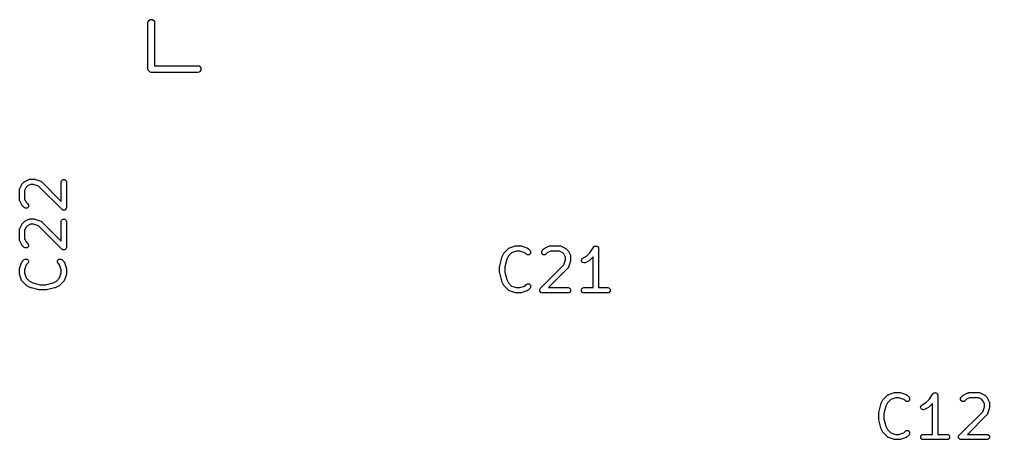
# Model space of a CAD drawing. Header units: inches. Extents: x 2.77 to 6.15, y -3.55 to -1.72.
# Drawn here: x 3.623 to 4.353, y -3.442 to -3.125 of the extents above; entities that cross this region are included whole.
import ezdxf

# ---------------------------------------------------------------- set-up
doc = ezdxf.new("R2010")
doc.units = ezdxf.units.IN
doc.header["$MEASUREMENT"] = 0
doc.layers.add('F.Silkscreen', color=41, linetype='CONTINUOUS', true_color=0xf2eda1)

msp = doc.modelspace()

# ---------------------------------------------------------------- linework, layer by layer
at = {"layer": 'F.Silkscreen', "linetype": 'CONTINUOUS'}
for p, q in [((3.71955, -3.12776), (3.71974, -3.1268)), ((3.71955, -3.1628), (3.71955, -3.12776)), ((3.71974, -3.1268), (3.72109, -3.12545)), ((3.72109, -3.12545), (3.723, -3.12545)), ((3.723, -3.12545), (3.72436, -3.1268)), ((3.72436, -3.1268), (3.72455, -3.12776)), ((3.72455, -3.12776), (3.72455, -3.1603)), ((3.72455, -3.1603), (3.75709, -3.1603)), ((3.75709, -3.1603), (3.75804, -3.16049)), ((3.71974, -3.16375), (3.71955, -3.1628)), ((3.72109, -3.1651), (3.71974, -3.16375)), ((3.72205, -3.1653), (3.72109, -3.1651)), ((3.75709, -3.1653), (3.72205, -3.1653)), ((3.75804, -3.1651), (3.75709, -3.1653)), ((3.75804, -3.16049), (3.7594, -3.16184)), ((3.7594, -3.16375), (3.75804, -3.1651)), ((3.7594, -3.16184), (3.7594, -3.16375)), ((3.62491, -3.24926), (3.62641, -3.24776)), ((3.62641, -3.24776), (3.62668, -3.24759)), ((3.62668, -3.24759), (3.62693, -3.2474)), ((3.62693, -3.2474), (3.62993, -3.2459)), ((3.62993, -3.2459), (3.63002, -3.24587)), ((3.63002, -3.24587), (3.63005, -3.24584)), ((3.63005, -3.24584), (3.63036, -3.24578)), ((3.63036, -3.24578), (3.63067, -3.24569)), ((3.63067, -3.24569), (3.63071, -3.24571)), ((3.63071, -3.24571), (3.63081, -3.24569)), ((3.63081, -3.24569), (3.63381, -3.24569)), ((3.63381, -3.24569), (3.63412, -3.24575)), ((3.63412, -3.24575), (3.63443, -3.24579)), ((3.63443, -3.24579), (3.63893, -3.24729)), ((3.63893, -3.24729), (3.63901, -3.24734)), ((3.63901, -3.24734), (3.63906, -3.24734)), ((3.63906, -3.24734), (3.63932, -3.24751)), ((3.63932, -3.24751), (3.63959, -3.24767)), ((3.63959, -3.24767), (3.63962, -3.24771)), ((3.63962, -3.24771), (3.6397, -3.24776)), ((3.6397, -3.24776), (3.65433, -3.2624)), ((3.65433, -3.24766), (3.65448, -3.2469)), ((3.65433, -3.2624), (3.65433, -3.24766)), ((3.65448, -3.2469), (3.65555, -3.24584)), ((3.65555, -3.24584), (3.65706, -3.24584)), ((3.65706, -3.24584), (3.65812, -3.2469)), ((3.65812, -3.2469), (3.65827, -3.24766)), ((3.65827, -3.24766), (3.65827, -3.26715)), ((3.62284, -3.25352), (3.62293, -3.25321)), ((3.62286, -3.25356), (3.62284, -3.25352)), ((3.62284, -3.25366), (3.62286, -3.25356)), ((3.62284, -3.26115), (3.62284, -3.25366)), ((3.62293, -3.25321), (3.62299, -3.2529)), ((3.62299, -3.2529), (3.62302, -3.25287)), ((3.62302, -3.25287), (3.62305, -3.25278)), ((3.62305, -3.25278), (3.62455, -3.24978)), ((3.62455, -3.24978), (3.62474, -3.24953)), ((3.62474, -3.24953), (3.62491, -3.24926)), ((3.62792, -3.25182), (3.62678, -3.25412)), ((3.62678, -3.25412), (3.62678, -3.26069)), ((3.62897, -3.25077), (3.62792, -3.25182)), ((3.63127, -3.24963), (3.62897, -3.25077)), ((3.63349, -3.24963), (3.63127, -3.24963)), ((3.63724, -3.25088), (3.63349, -3.24963)), ((3.65491, -3.26855), (3.63724, -3.25088)), ((3.62286, -3.26125), (3.62284, -3.26115)), ((3.62284, -3.26129), (3.62286, -3.26125)), ((3.62293, -3.2616), (3.62284, -3.26129)), ((3.62299, -3.26191), (3.62293, -3.2616)), ((3.62302, -3.26194), (3.62299, -3.26191)), ((3.62305, -3.26204), (3.62302, -3.26194)), ((3.62455, -3.26503), (3.62305, -3.26204)), ((3.62678, -3.26069), (3.62792, -3.26299)), ((3.62474, -3.26528), (3.62455, -3.26503)), ((3.62491, -3.26555), (3.62474, -3.26528)), ((3.62641, -3.26705), (3.62491, -3.26555)), ((3.62705, -3.26747), (3.62641, -3.26705)), ((3.62856, -3.26747), (3.62705, -3.26747)), ((3.62792, -3.26299), (3.6292, -3.26426)), ((3.62963, -3.26641), (3.62856, -3.26747)), ((3.6292, -3.26426), (3.62963, -3.2649)), ((3.62963, -3.2649), (3.62963, -3.26641)), ((3.65555, -3.26897), (3.65491, -3.26855)), ((3.65706, -3.26897), (3.65555, -3.26897)), ((3.65812, -3.26791), (3.65706, -3.26897)), ((3.65827, -3.26715), (3.65812, -3.26791)), ((3.62693, -3.27739), (3.62993, -3.27589)), ((3.62993, -3.27589), (3.63002, -3.27587)), ((3.63002, -3.27587), (3.63005, -3.27583)), ((3.63005, -3.27583), (3.63036, -3.27577)), ((3.63036, -3.27577), (3.63067, -3.27569)), ((3.63067, -3.27569), (3.63071, -3.2757)), ((3.63071, -3.2757), (3.63081, -3.27568)), ((3.63081, -3.27568), (3.63381, -3.27568)), ((3.63381, -3.27568), (3.63412, -3.27575)), ((3.63412, -3.27575), (3.63443, -3.27579)), ((3.63443, -3.27579), (3.63893, -3.27729)), ((3.65433, -3.27765), (3.65448, -3.2769)), ((3.65448, -3.2769), (3.65555, -3.27583)), ((3.65555, -3.27583), (3.65706, -3.27583)), ((3.65706, -3.27583), (3.65812, -3.2769)), ((3.65812, -3.2769), (3.65827, -3.27765)), ((3.62284, -3.28351), (3.62293, -3.28321)), ((3.62286, -3.28356), (3.62284, -3.28351)), ((3.62284, -3.28365), (3.62286, -3.28356)), ((3.62284, -3.29115), (3.62284, -3.28365)), ((3.62293, -3.28321), (3.62299, -3.2829)), ((3.62299, -3.2829), (3.62302, -3.28287)), ((3.62302, -3.28287), (3.62305, -3.28277)), ((3.62305, -3.28277), (3.62455, -3.27977)), ((3.62455, -3.27977), (3.62474, -3.27952)), ((3.62474, -3.27952), (3.62491, -3.27926)), ((3.62491, -3.27926), (3.62641, -3.27776)), ((3.62641, -3.27776), (3.62668, -3.27759)), ((3.62668, -3.27759), (3.62693, -3.27739)), ((3.62792, -3.28182), (3.62678, -3.28412)), ((3.62678, -3.28412), (3.62678, -3.29069)), ((3.62897, -3.28077), (3.62792, -3.28182)), ((3.63127, -3.27962), (3.62897, -3.28077)), ((3.63349, -3.27962), (3.63127, -3.27962)), ((3.63724, -3.28087), (3.63349, -3.27962)), ((3.65491, -3.29854), (3.63724, -3.28087)), ((3.63893, -3.27729), (3.63901, -3.27733)), ((3.63901, -3.27733), (3.63906, -3.27733)), ((3.63906, -3.27733), (3.63932, -3.27751)), ((3.63932, -3.27751), (3.63959, -3.27767)), ((3.63959, -3.27767), (3.63962, -3.27771)), ((3.63962, -3.27771), (3.6397, -3.27776)), ((3.6397, -3.27776), (3.65433, -3.2924)), ((3.65433, -3.2924), (3.65433, -3.27765)), ((3.65827, -3.27765), (3.65827, -3.29715)), ((3.62286, -3.29125), (3.62284, -3.29115)), ((3.62284, -3.29129), (3.62286, -3.29125)), ((3.62293, -3.29159), (3.62284, -3.29129)), ((3.62299, -3.2919), (3.62293, -3.29159)), ((3.62678, -3.29069), (3.62792, -3.29298)), ((3.62302, -3.29194), (3.62299, -3.2919)), ((3.62305, -3.29203), (3.62302, -3.29194)), ((3.62455, -3.29503), (3.62305, -3.29203)), ((3.62474, -3.29528), (3.62455, -3.29503)), ((3.62491, -3.29554), (3.62474, -3.29528)), ((3.62641, -3.29704), (3.62491, -3.29554)), ((3.62705, -3.29747), (3.62641, -3.29704)), ((3.62856, -3.29747), (3.62705, -3.29747)), ((3.62792, -3.29298), (3.6292, -3.29426)), ((3.62963, -3.2964), (3.62856, -3.29747)), ((3.6292, -3.29426), (3.62963, -3.2949)), ((3.62963, -3.2949), (3.62963, -3.2964)), ((3.65555, -3.29897), (3.65491, -3.29854)), ((3.65706, -3.29897), (3.65555, -3.29897)), ((3.65812, -3.2979), (3.65706, -3.29897)), ((3.65827, -3.29715), (3.65812, -3.2979)), ((3.98769, -3.30095), (3.99069, -3.29795)), ((3.99069, -3.29795), (3.99078, -3.29789)), ((3.99078, -3.29789), (3.9908, -3.29785)), ((3.9908, -3.29785), (3.99107, -3.2977)), ((3.99107, -3.2977), (3.99133, -3.29752)), ((3.99133, -3.29752), (3.99138, -3.29752)), ((3.99138, -3.29752), (3.99146, -3.29747)), ((3.99146, -3.29747), (3.99596, -3.29597)), ((3.99596, -3.29597), (3.99628, -3.29593)), ((3.99628, -3.29593), (3.99659, -3.29587)), ((3.99659, -3.29587), (3.99958, -3.29587)), ((3.99958, -3.29587), (3.99989, -3.29593)), ((3.99989, -3.29593), (4.00021, -3.29597)), ((4.00021, -3.29597), (4.00471, -3.29747)), ((4.00471, -3.29747), (4.00479, -3.29752)), ((4.00479, -3.29752), (4.00484, -3.29752)), ((4.00484, -3.29752), (4.0051, -3.2977)), ((4.0051, -3.2977), (4.00537, -3.29785)), ((4.00537, -3.29785), (4.00539, -3.29789)), ((4.00539, -3.29789), (4.00548, -3.29795)), ((4.00548, -3.29795), (4.00698, -3.29945)), ((4.01619, -3.29945), (4.01769, -3.29795)), ((4.01769, -3.29795), (4.01795, -3.29777)), ((4.01795, -3.29777), (4.0182, -3.29758)), ((4.0182, -3.29758), (4.0212, -3.29608)), ((4.0212, -3.29608), (4.0213, -3.29605)), ((4.0213, -3.29605), (4.02133, -3.29602)), ((4.02133, -3.29602), (4.02164, -3.29596)), ((4.02164, -3.29596), (4.02194, -3.29588)), ((4.02194, -3.29588), (4.02199, -3.29589)), ((4.02199, -3.29589), (4.02208, -3.29587)), ((4.02208, -3.29587), (4.02958, -3.29587)), ((4.02958, -3.29587), (4.02968, -3.29589)), ((4.02968, -3.29589), (4.02972, -3.29588)), ((4.02972, -3.29588), (4.03002, -3.29596)), ((4.03002, -3.29596), (4.03033, -3.29602)), ((4.03033, -3.29602), (4.03037, -3.29605)), ((4.03037, -3.29605), (4.03046, -3.29608)), ((4.03046, -3.29608), (4.03346, -3.29758)), ((4.03346, -3.29758), (4.03371, -3.29777)), ((4.03371, -3.29777), (4.03397, -3.29795)), ((4.03397, -3.29795), (4.03547, -3.29945)), ((4.05205, -3.30109), (4.05494, -3.29675)), ((4.05494, -3.29675), (4.05548, -3.29621)), ((4.05548, -3.29621), (4.05568, -3.29617)), ((4.05568, -3.29617), (4.05582, -3.29602)), ((4.05582, -3.29602), (4.0564, -3.29602)), ((4.0564, -3.29602), (4.05696, -3.29591)), ((4.05696, -3.29591), (4.05713, -3.29602)), ((4.05713, -3.29602), (4.05733, -3.29602)), ((4.05733, -3.29602), (4.05774, -3.29643)), ((4.05774, -3.29643), (4.05821, -3.29675)), ((4.05821, -3.29675), (4.05825, -3.29694)), ((4.05825, -3.29694), (4.0584, -3.29709)), ((4.0584, -3.29709), (4.05855, -3.29784)), ((4.05855, -3.29784), (4.05855, -3.32737)), ((3.62491, -3.30776), (3.62641, -3.30626)), ((3.62641, -3.30626), (3.62705, -3.30583)), ((3.62705, -3.30583), (3.62856, -3.30583)), ((3.62856, -3.30583), (3.62963, -3.3069)), ((3.65148, -3.3069), (3.65255, -3.30583)), ((3.65255, -3.30583), (3.65406, -3.30583)), ((3.65406, -3.30583), (3.6547, -3.30626)), ((3.6547, -3.30626), (3.6562, -3.30776)), ((3.98418, -3.31086), (3.98568, -3.30486)), ((3.98568, -3.30486), (3.98577, -3.30467)), ((3.98577, -3.30467), (3.98583, -3.30446)), ((3.98583, -3.30446), (3.98733, -3.30146)), ((3.98733, -3.30146), (3.98752, -3.30121)), ((3.98752, -3.30121), (3.98769, -3.30095)), ((3.98944, -3.30603), (3.98805, -3.31158)), ((3.9907, -3.30351), (3.98944, -3.30603)), ((3.99315, -3.30106), (3.9907, -3.30351)), ((3.9969, -3.29981), (3.99315, -3.30106)), ((3.99927, -3.29981), (3.9969, -3.29981)), ((4.00302, -3.30106), (3.99927, -3.29981)), ((4.00419, -3.30223), (4.00302, -3.30106)), ((4.00483, -3.30266), (4.00419, -3.30223)), ((4.00634, -3.30266), (4.00483, -3.30266)), ((4.0074, -3.30159), (4.00634, -3.30266)), ((4.00698, -3.29945), (4.0074, -3.30009)), ((4.0074, -3.30009), (4.0074, -3.30159)), ((4.01576, -3.30009), (4.01619, -3.29945)), ((4.01576, -3.30159), (4.01576, -3.30009)), ((4.01683, -3.30266), (4.01576, -3.30159)), ((4.01834, -3.30266), (4.01683, -3.30266)), ((4.01897, -3.30223), (4.01834, -3.30266)), ((4.02025, -3.30096), (4.01897, -3.30223)), ((4.02255, -3.29981), (4.02025, -3.30096)), ((4.02912, -3.29981), (4.02255, -3.29981)), ((4.03141, -3.30096), (4.02912, -3.29981)), ((4.03246, -3.30201), (4.03141, -3.30096)), ((4.03361, -3.30431), (4.03246, -3.30201)), ((4.03361, -3.30652), (4.03361, -3.30431)), ((4.03547, -3.29945), (4.03565, -3.29971)), ((4.03565, -3.29971), (4.03584, -3.29996)), ((4.03584, -3.29996), (4.03734, -3.30296)), ((4.03734, -3.30296), (4.03737, -3.30306)), ((4.03737, -3.30306), (4.0374, -3.30309)), ((4.0374, -3.30309), (4.03746, -3.3034)), ((4.03746, -3.3034), (4.03754, -3.3037)), ((4.03754, -3.3037), (4.03753, -3.30374)), ((4.03753, -3.30374), (4.03755, -3.30384)), ((4.03755, -3.30384), (4.03755, -3.30684)), ((4.04562, -3.30698), (4.04609, -3.30555)), ((4.04609, -3.30555), (4.0467, -3.30508)), ((4.0467, -3.30508), (4.04941, -3.30372)), ((4.04941, -3.30372), (4.05205, -3.30109)), ((4.05461, -3.30409), (4.05197, -3.30673)), ((4.05461, -3.32737), (4.05461, -3.30409)), ((3.62284, -3.31365), (3.6229, -3.31334)), ((3.62284, -3.31665), (3.62284, -3.31365)), ((3.6229, -3.31334), (3.62294, -3.31303)), ((3.62294, -3.31303), (3.62444, -3.30853)), ((3.62444, -3.30853), (3.62449, -3.30844)), ((3.62449, -3.3084), (3.62466, -3.30813)), ((3.62449, -3.30844), (3.62449, -3.3084)), ((3.62466, -3.30813), (3.62482, -3.30786)), ((3.62482, -3.30786), (3.62486, -3.30784)), ((3.62486, -3.30784), (3.62491, -3.30776)), ((3.62803, -3.31021), (3.62678, -3.31397)), ((3.6292, -3.30904), (3.62803, -3.31021)), ((3.62963, -3.3084), (3.6292, -3.30904)), ((3.62963, -3.3069), (3.62963, -3.3084)), ((3.65148, -3.3084), (3.65148, -3.3069)), ((3.65191, -3.30904), (3.65148, -3.3084)), ((3.65308, -3.31021), (3.65191, -3.30904)), ((3.65433, -3.31397), (3.65308, -3.31021)), ((3.6562, -3.30776), (3.65625, -3.30784)), ((3.65625, -3.30784), (3.65629, -3.30786)), ((3.65629, -3.30786), (3.65645, -3.30813)), ((3.65645, -3.30813), (3.65662, -3.3084)), ((3.65662, -3.3084), (3.65662, -3.30844)), ((3.65662, -3.30844), (3.65667, -3.30853)), ((3.65667, -3.30853), (3.65817, -3.31303)), ((3.65817, -3.31303), (3.65821, -3.31334)), ((3.65821, -3.31334), (3.65827, -3.31365)), ((3.65827, -3.31365), (3.65827, -3.31665)), ((3.98412, -3.31134), (3.98416, -3.3111)), ((3.98412, -3.31584), (3.98412, -3.31134)), ((3.98416, -3.3111), (3.98418, -3.31086)), ((3.98805, -3.31158), (3.98805, -3.3156)), ((4.01469, -3.32795), (4.03236, -3.31028)), ((4.03547, -3.31273), (4.02084, -3.32737)), ((4.03236, -3.31028), (4.03361, -3.30652)), ((4.03553, -3.31265), (4.03547, -3.31273)), ((4.03557, -3.31263), (4.03553, -3.31265)), ((4.03572, -3.31235), (4.03557, -3.31263)), ((4.0359, -3.31209), (4.03572, -3.31235)), ((4.03595, -3.31196), (4.0359, -3.31205)), ((4.0359, -3.31205), (4.0359, -3.31209)), ((4.03745, -3.30746), (4.03595, -3.31196)), ((4.03749, -3.30715), (4.03745, -3.30746)), ((4.03755, -3.30684), (4.03749, -3.30715)), ((4.04629, -3.30833), (4.04562, -3.30698)), ((4.04772, -3.3088), (4.04629, -3.30833)), ((4.04846, -3.3086), (4.04772, -3.3088)), ((4.05146, -3.3071), (4.04846, -3.3086)), ((4.05171, -3.30691), (4.05146, -3.3071)), ((4.05197, -3.30673), (4.05171, -3.30691)), ((3.6229, -3.31696), (3.62284, -3.31665)), ((3.62294, -3.31727), (3.6229, -3.31696)), ((3.62444, -3.32177), (3.62294, -3.31727)), ((3.62678, -3.31397), (3.62678, -3.31633)), ((3.62678, -3.31633), (3.62803, -3.32008)), ((3.62803, -3.32008), (3.63047, -3.32253)), ((3.65064, -3.32253), (3.65308, -3.32008)), ((3.65308, -3.32008), (3.65433, -3.31633)), ((3.65433, -3.31633), (3.65433, -3.31397)), ((3.65817, -3.31727), (3.65667, -3.32177)), ((3.65821, -3.31696), (3.65817, -3.31727)), ((3.65827, -3.31665), (3.65821, -3.31696)), ((3.98416, -3.31608), (3.98412, -3.31584)), ((3.98418, -3.31632), (3.98416, -3.31608)), ((3.98568, -3.32232), (3.98418, -3.31632)), ((3.98805, -3.3156), (3.98944, -3.32115)), ((3.62449, -3.32186), (3.62444, -3.32177)), ((3.62449, -3.3219), (3.62449, -3.32186)), ((3.62466, -3.32216), (3.62449, -3.3219)), ((3.62482, -3.32244), (3.62466, -3.32216)), ((3.62486, -3.32246), (3.62482, -3.32244)), ((3.62491, -3.32254), (3.62486, -3.32246)), ((3.62791, -3.32554), (3.62491, -3.32254)), ((3.62818, -3.32571), (3.62791, -3.32554)), ((3.62843, -3.32591), (3.62818, -3.32571)), ((3.63143, -3.32741), (3.62843, -3.32591)), ((3.63047, -3.32253), (3.63299, -3.32379)), ((3.63163, -3.32746), (3.63143, -3.32741)), ((3.63183, -3.32756), (3.63163, -3.32746)), ((3.63783, -3.32906), (3.63183, -3.32756)), ((3.63299, -3.32379), (3.63855, -3.32518)), ((3.63855, -3.32518), (3.64256, -3.32518)), ((3.64256, -3.32518), (3.64812, -3.32379)), ((3.64928, -3.32756), (3.64328, -3.32906)), ((3.64812, -3.32379), (3.65064, -3.32253)), ((3.64948, -3.32746), (3.64928, -3.32756)), ((3.64968, -3.32741), (3.64948, -3.32746)), ((3.65268, -3.32591), (3.64968, -3.32741)), ((3.65293, -3.32571), (3.65268, -3.32591)), ((3.6532, -3.32554), (3.65293, -3.32571)), ((3.6562, -3.32254), (3.6532, -3.32554)), ((3.65625, -3.32246), (3.6562, -3.32254)), ((3.65629, -3.32244), (3.65625, -3.32246)), ((3.65645, -3.32216), (3.65629, -3.32244)), ((3.65662, -3.3219), (3.65645, -3.32216)), ((3.65667, -3.32177), (3.65662, -3.32186)), ((3.65662, -3.32186), (3.65662, -3.3219)), ((3.98577, -3.32251), (3.98568, -3.32232)), ((3.98583, -3.32272), (3.98577, -3.32251)), ((3.98733, -3.32572), (3.98583, -3.32272)), ((3.98752, -3.32597), (3.98733, -3.32572)), ((3.98769, -3.32623), (3.98752, -3.32597)), ((3.99069, -3.32923), (3.98769, -3.32623)), ((3.98944, -3.32115), (3.9907, -3.32367)), ((3.9907, -3.32367), (3.99315, -3.32612)), ((3.99315, -3.32612), (3.9969, -3.32737)), ((3.9969, -3.32737), (3.99927, -3.32737)), ((3.99927, -3.32737), (4.00302, -3.32612)), ((4.00302, -3.32612), (4.00419, -3.32495)), ((4.00419, -3.32495), (4.00483, -3.32452)), ((4.00483, -3.32452), (4.00634, -3.32452)), ((4.00698, -3.32773), (4.00548, -3.32923)), ((4.00634, -3.32452), (4.0074, -3.32558)), ((4.0074, -3.32709), (4.00698, -3.32773)), ((4.0074, -3.32558), (4.0074, -3.32709)), ((4.01426, -3.32858), (4.01469, -3.32795)), ((4.02084, -3.32737), (4.03558, -3.32737)), ((4.03558, -3.32737), (4.03633, -3.32752)), ((4.03633, -3.32752), (4.0374, -3.32858)), ((4.04576, -3.32858), (4.04683, -3.32752)), ((4.04683, -3.32752), (4.04758, -3.32737)), ((4.04758, -3.32737), (4.05461, -3.32737)), ((4.05855, -3.32737), (4.06558, -3.32737)), ((4.06558, -3.32737), (4.06633, -3.32752)), ((4.06633, -3.32752), (4.0674, -3.32858)), ((3.63807, -3.32907), (3.63783, -3.32906)), ((3.63831, -3.32912), (3.63807, -3.32907)), ((3.6428, -3.32912), (3.63831, -3.32912)), ((3.64304, -3.32907), (3.6428, -3.32912)), ((3.64328, -3.32906), (3.64304, -3.32907)), ((3.99078, -3.32928), (3.99069, -3.32923)), ((3.9908, -3.32932), (3.99078, -3.32928)), ((3.99107, -3.32948), (3.9908, -3.32932)), ((3.99133, -3.32966), (3.99107, -3.32948)), ((3.99138, -3.32966), (3.99133, -3.32966)), ((3.99146, -3.3297), (3.99138, -3.32966)), ((3.99596, -3.3312), (3.99146, -3.3297)), ((3.99628, -3.33124), (3.99596, -3.3312)), ((3.99659, -3.33131), (3.99628, -3.33124)), ((3.99958, -3.33131), (3.99659, -3.33131)), ((3.99989, -3.33124), (3.99958, -3.33131)), ((4.00021, -3.3312), (3.99989, -3.33124)), ((4.00471, -3.3297), (4.00021, -3.3312)), ((4.00479, -3.32966), (4.00471, -3.3297)), ((4.00484, -3.32966), (4.00479, -3.32966)), ((4.0051, -3.32948), (4.00484, -3.32966)), ((4.00537, -3.32932), (4.0051, -3.32948)), ((4.00539, -3.32928), (4.00537, -3.32932)), ((4.00548, -3.32923), (4.00539, -3.32928)), ((4.01426, -3.33009), (4.01426, -3.32858)), ((4.01533, -3.33116), (4.01426, -3.33009)), ((4.01608, -3.33131), (4.01533, -3.33116)), ((4.03558, -3.33131), (4.01608, -3.33131)), ((4.03633, -3.33116), (4.03558, -3.33131)), ((4.0374, -3.33009), (4.03633, -3.33116)), ((4.0374, -3.32858), (4.0374, -3.33009)), ((4.04576, -3.33009), (4.04576, -3.32858)), ((4.04683, -3.33116), (4.04576, -3.33009)), ((4.04758, -3.33131), (4.04683, -3.33116)), ((4.06558, -3.33131), (4.04758, -3.33131)), ((4.06633, -3.33116), (4.06558, -3.33131)), ((4.0674, -3.33009), (4.06633, -3.33116)), ((4.0674, -3.32858), (4.0674, -3.33009)), ((4.27289, -3.41138), (4.27589, -3.40838)), ((4.27589, -3.40838), (4.27597, -3.40832)), ((4.27597, -3.40832), (4.27599, -3.40828)), ((4.27599, -3.40828), (4.27626, -3.40813)), ((4.27626, -3.40813), (4.27652, -3.40795)), ((4.27652, -3.40795), (4.27657, -3.40795)), ((4.27657, -3.40795), (4.27666, -3.4079)), ((4.27666, -3.4079), (4.28115, -3.4064)), ((4.28115, -3.4064), (4.28147, -3.40636)), ((4.28147, -3.40636), (4.28178, -3.4063)), ((4.28178, -3.4063), (4.28478, -3.4063)), ((4.28478, -3.4063), (4.28509, -3.40636)), ((4.28509, -3.40636), (4.2854, -3.4064)), ((4.2854, -3.4064), (4.2899, -3.4079)), ((4.2899, -3.4079), (4.28998, -3.40795)), ((4.28998, -3.40795), (4.29003, -3.40795)), ((4.29003, -3.40795), (4.29029, -3.40813)), ((4.29029, -3.40813), (4.29057, -3.40828)), ((4.29057, -3.40828), (4.29059, -3.40832)), ((4.29059, -3.40832), (4.29067, -3.40838)), ((4.29067, -3.40838), (4.29217, -3.40988)), ((4.30724, -3.41152), (4.31014, -3.40718)), ((4.31014, -3.40718), (4.31068, -3.40664)), ((4.31068, -3.40664), (4.31088, -3.4066)), ((4.31088, -3.4066), (4.31102, -3.40645)), ((4.31102, -3.40645), (4.31159, -3.40645)), ((4.31159, -3.40645), (4.31216, -3.40634)), ((4.31216, -3.40634), (4.31232, -3.40645)), ((4.31232, -3.40645), (4.31253, -3.40645)), ((4.31253, -3.40645), (4.31293, -3.40686)), ((4.31293, -3.40686), (4.31341, -3.40718)), ((4.31341, -3.40718), (4.31345, -3.40737)), ((4.31345, -3.40737), (4.31359, -3.40752)), ((4.31359, -3.40752), (4.31374, -3.40827)), ((4.31374, -3.40827), (4.31374, -3.4378)), ((4.33138, -3.40988), (4.33288, -3.40838)), ((4.33288, -3.40838), (4.33314, -3.4082)), ((4.33314, -3.4082), (4.33339, -3.40801)), ((4.33339, -3.40801), (4.33639, -3.40651)), ((4.33639, -3.40651), (4.33649, -3.40648)), ((4.33649, -3.40648), (4.33652, -3.40645)), ((4.33652, -3.40645), (4.33683, -3.40639)), ((4.33683, -3.40639), (4.33713, -3.40631)), ((4.33713, -3.40631), (4.33717, -3.40632)), ((4.33717, -3.40632), (4.33727, -3.4063)), ((4.33727, -3.4063), (4.34477, -3.4063)), ((4.34477, -3.4063), (4.34487, -3.40632)), ((4.34487, -3.40632), (4.34491, -3.40631)), ((4.34491, -3.40631), (4.34521, -3.40639)), ((4.34521, -3.40639), (4.34552, -3.40645)), ((4.34552, -3.40645), (4.34555, -3.40648)), ((4.34555, -3.40648), (4.34565, -3.40651)), ((4.34565, -3.40651), (4.34865, -3.40801)), ((4.34865, -3.40801), (4.3489, -3.4082)), ((4.3489, -3.4082), (4.34916, -3.40838)), ((4.34916, -3.40838), (4.35066, -3.40988)), ((4.26937, -3.42129), (4.27087, -3.41529)), ((4.27087, -3.41529), (4.27096, -3.4151)), ((4.27096, -3.4151), (4.27102, -3.41489)), ((4.27102, -3.41489), (4.27252, -3.41189)), ((4.27252, -3.41189), (4.27271, -3.41164)), ((4.27271, -3.41164), (4.27289, -3.41138)), ((4.2759, -3.41394), (4.27464, -3.41646)), ((4.27834, -3.41149), (4.2759, -3.41394)), ((4.2821, -3.41024), (4.27834, -3.41149)), ((4.28446, -3.41024), (4.2821, -3.41024)), ((4.28821, -3.41149), (4.28446, -3.41024)), ((4.28938, -3.41266), (4.28821, -3.41149)), ((4.29002, -3.41309), (4.28938, -3.41266)), ((4.29153, -3.41309), (4.29002, -3.41309)), ((4.29259, -3.41202), (4.29153, -3.41309)), ((4.29217, -3.40988), (4.29259, -3.41052)), ((4.29259, -3.41052), (4.29259, -3.41202)), ((4.30129, -3.41598), (4.30189, -3.41551)), ((4.30189, -3.41551), (4.30461, -3.41415)), ((4.30461, -3.41415), (4.30724, -3.41152)), ((4.3098, -3.41452), (4.30717, -3.41716)), ((4.3098, -3.4378), (4.3098, -3.41452)), ((4.33095, -3.41052), (4.33138, -3.40988)), ((4.33095, -3.41202), (4.33095, -3.41052)), ((4.33202, -3.41309), (4.33095, -3.41202)), ((4.33352, -3.41309), (4.33202, -3.41309)), ((4.33416, -3.41266), (4.33352, -3.41309)), ((4.33544, -3.41139), (4.33416, -3.41266)), ((4.33774, -3.41024), (4.33544, -3.41139)), ((4.3443, -3.41024), (4.33774, -3.41024)), ((4.3466, -3.41139), (4.3443, -3.41024)), ((4.34765, -3.41244), (4.3466, -3.41139)), ((4.3488, -3.41474), (4.34765, -3.41244)), ((4.3488, -3.41695), (4.3488, -3.41474)), ((4.35066, -3.40988), (4.35084, -3.41014)), ((4.35084, -3.41014), (4.35103, -3.41039)), ((4.35103, -3.41039), (4.35253, -3.41339)), ((4.35253, -3.41339), (4.35256, -3.41349)), ((4.35256, -3.41349), (4.35259, -3.41352)), ((4.35259, -3.41352), (4.35265, -3.41383)), ((4.35265, -3.41383), (4.35273, -3.41413)), ((4.35273, -3.41413), (4.35272, -3.41417)), ((4.35272, -3.41417), (4.35274, -3.41427)), ((4.35274, -3.41427), (4.35274, -3.41727)), ((4.26931, -3.42177), (4.26936, -3.42153)), ((4.26931, -3.42627), (4.26931, -3.42177)), ((4.26936, -3.42153), (4.26937, -3.42129)), ((4.27464, -3.41646), (4.27325, -3.42201)), ((4.27325, -3.42201), (4.27325, -3.42603)), ((4.30081, -3.41741), (4.30129, -3.41598)), ((4.30148, -3.41876), (4.30081, -3.41741)), ((4.30291, -3.41923), (4.30148, -3.41876)), ((4.30365, -3.41903), (4.30291, -3.41923)), ((4.30665, -3.41753), (4.30365, -3.41903)), ((4.3069, -3.41734), (4.30665, -3.41753)), ((4.30717, -3.41716), (4.3069, -3.41734)), ((4.32988, -3.43838), (4.34755, -3.42071)), ((4.35066, -3.42316), (4.33602, -3.4378)), ((4.34755, -3.42071), (4.3488, -3.41695)), ((4.35072, -3.42308), (4.35066, -3.42316)), ((4.35076, -3.42306), (4.35072, -3.42308)), ((4.35091, -3.42279), (4.35076, -3.42306)), ((4.35109, -3.42252), (4.35091, -3.42279)), ((4.35114, -3.42239), (4.35109, -3.42248)), ((4.35109, -3.42248), (4.35109, -3.42252)), ((4.35264, -3.41789), (4.35114, -3.42239)), ((4.35268, -3.41758), (4.35264, -3.41789)), ((4.35274, -3.41727), (4.35268, -3.41758)), ((4.26936, -3.42651), (4.26931, -3.42627)), ((4.26937, -3.42675), (4.26936, -3.42651)), ((4.27087, -3.43275), (4.26937, -3.42675)), ((4.27325, -3.42603), (4.27464, -3.43158)), ((4.27096, -3.43294), (4.27087, -3.43275)), ((4.27102, -3.43315), (4.27096, -3.43294)), ((4.27252, -3.43615), (4.27102, -3.43315)), ((4.27271, -3.4364), (4.27252, -3.43615)), ((4.27289, -3.43666), (4.27271, -3.4364)), ((4.27589, -3.43966), (4.27289, -3.43666)), ((4.27464, -3.43158), (4.2759, -3.4341)), ((4.2759, -3.4341), (4.27834, -3.43655)), ((4.27834, -3.43655), (4.2821, -3.4378)), ((4.2821, -3.4378), (4.28446, -3.4378)), ((4.28446, -3.4378), (4.28821, -3.43655)), ((4.28821, -3.43655), (4.28938, -3.43538)), ((4.28938, -3.43538), (4.29002, -3.43495)), ((4.29002, -3.43495), (4.29153, -3.43495)), ((4.29153, -3.43495), (4.29259, -3.43601)), ((4.29259, -3.43752), (4.29217, -3.43816)), ((4.29259, -3.43601), (4.29259, -3.43752)), ((4.30202, -3.43795), (4.30277, -3.4378)), ((4.30277, -3.4378), (4.3098, -3.4378)), ((4.31374, -3.4378), (4.32077, -3.4378)), ((4.32077, -3.4378), (4.32153, -3.43795)), ((4.33602, -3.4378), (4.35077, -3.4378)), ((4.35077, -3.4378), (4.35152, -3.43795)), ((4.27597, -3.43971), (4.27589, -3.43966)), ((4.27599, -3.43975), (4.27597, -3.43971)), ((4.27626, -3.43991), (4.27599, -3.43975)), ((4.27652, -3.44009), (4.27626, -3.43991)), ((4.27657, -3.44009), (4.27652, -3.44009)), ((4.27666, -3.44014), (4.27657, -3.44009)), ((4.28115, -3.44163), (4.27666, -3.44014)), ((4.28147, -3.44167), (4.28115, -3.44163)), ((4.28178, -3.44174), (4.28147, -3.44167)), ((4.28478, -3.44174), (4.28178, -3.44174)), ((4.28509, -3.44167), (4.28478, -3.44174)), ((4.2854, -3.44163), (4.28509, -3.44167)), ((4.2899, -3.44014), (4.2854, -3.44163)), ((4.28998, -3.44009), (4.2899, -3.44014)), ((4.29003, -3.44009), (4.28998, -3.44009)), ((4.29029, -3.43991), (4.29003, -3.44009)), ((4.29057, -3.43975), (4.29029, -3.43991)), ((4.29059, -3.43971), (4.29057, -3.43975)), ((4.29067, -3.43966), (4.29059, -3.43971)), ((4.29217, -3.43816), (4.29067, -3.43966)), ((4.30096, -3.43901), (4.30202, -3.43795)), ((4.30096, -3.44052), (4.30096, -3.43901)), ((4.30202, -3.44159), (4.30096, -3.44052)), ((4.30277, -3.44174), (4.30202, -3.44159)), ((4.32077, -3.44174), (4.30277, -3.44174)), ((4.32153, -3.44159), (4.32077, -3.44174)), ((4.32153, -3.43795), (4.32259, -3.43901)), ((4.32259, -3.44052), (4.32153, -3.44159)), ((4.32259, -3.43901), (4.32259, -3.44052)), ((4.32945, -3.43901), (4.32988, -3.43838)), ((4.32945, -3.44052), (4.32945, -3.43901)), ((4.33052, -3.44159), (4.32945, -3.44052)), ((4.33127, -3.44174), (4.33052, -3.44159)), ((4.35077, -3.44174), (4.33127, -3.44174)), ((4.35152, -3.44159), (4.35077, -3.44174)), ((4.35152, -3.43795), (4.35259, -3.43901)), ((4.35259, -3.44052), (4.35152, -3.44159)), ((4.35259, -3.43901), (4.35259, -3.44052))]:
    msp.add_line(p, q, dxfattribs=at)

doc.saveas('drawing.dxf')
